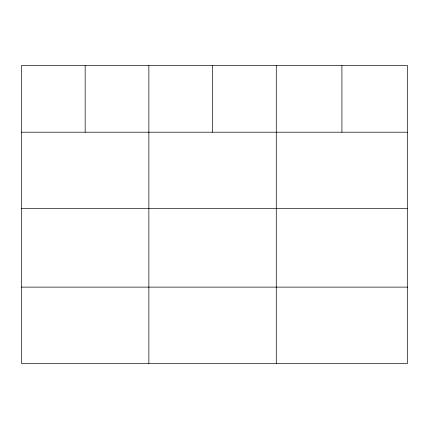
<?xml version="1.0" encoding="UTF-8"?>
<svg xmlns="http://www.w3.org/2000/svg" width="429" height="429" viewBox="0 0 429 429"><rect width="100%" height="100%" fill="white"/><g stroke="black" fill="none" stroke-linecap="round" stroke-linejoin="round"><path stroke-width="0.64" d="M407.55 132.207L407.55 363.422L21.45 363.422L21.45 65.578L407.55 65.578L407.55 132.207L21.45 132.207M21.45 208.51L407.55 208.51M21.45 287.119L407.55 287.119M341.913 65.578L341.913 132.207M276.276 65.578L276.276 363.422M212.569 65.578L212.569 132.207M148.863 65.578L148.863 363.422M85.157 65.578L85.157 132.207"/></g></svg>
